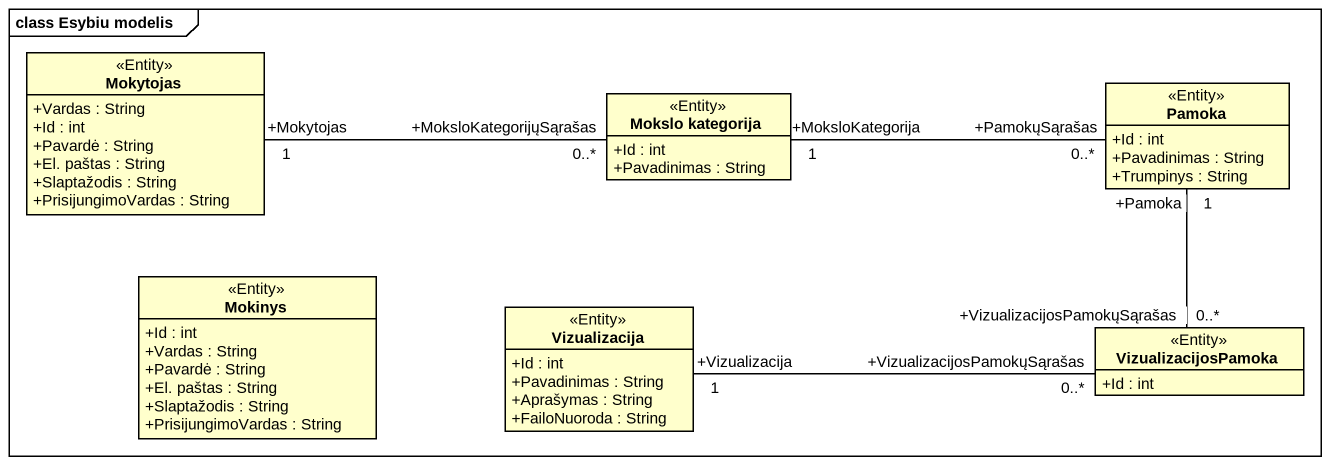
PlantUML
@startuml
mainframe class Esybiu modelis
hide circle
hide empty members
skinparam classAttributeIconSize 0
class Mokytojas <<Entity>> {
  +Vardas : String
  +Id : int
  +Pavardė : String
  +El. paštas : String
  +Slaptažodis : String
  +PrisijungimoVardas : String
}
class "Mokslo kategorija" as Mokslo_kategorija <<Entity>> {
  +Id : int
  +Pavadinimas : String
}
class Pamoka <<Entity>> {
  +Id : int
  +Pavadinimas : String
  +Trumpinys : String
}
class Mokinys <<Entity>> {
  +Id : int
  +Vardas : String
  +Pavardė : String
  +El. paštas : String
  +Slaptažodis : String
  +PrisijungimoVardas : String
}
class Vizualizacija <<Entity>> {
  +Id : int
  +Pavadinimas : String
  +Aprašymas : String
  +FailoNuoroda : String
}
class VizualizacijosPamoka <<Entity>> {
  +Id : int
}
Mokytojas "1\n+Mokytojas" -right- "0..*\n+MoksloKategorijųSąrašas" Mokslo_kategorija
Mokslo_kategorija "1\n+MoksloKategorija" -right- "0..*\n+PamokųSąrašas" Pamoka
Pamoka "1\n+Pamoka" -- "0..*\n+VizualizacijosPamokųSąrašas" VizualizacijosPamoka
Vizualizacija "1\n+Vizualizacija" -right- "0..*\n+VizualizacijosPamokųSąrašas" VizualizacijosPamoka
@enduml
